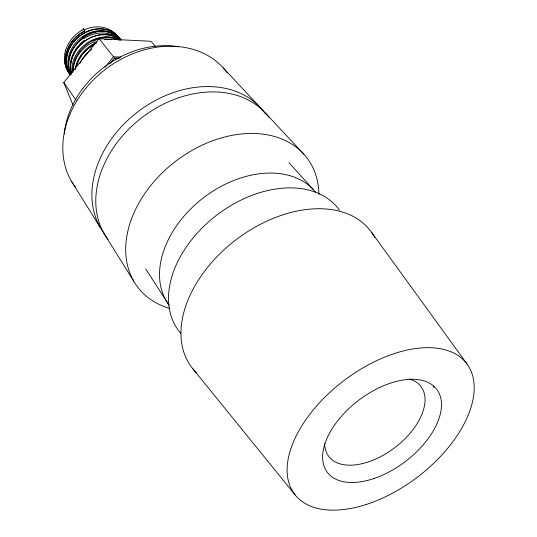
<?xml version="1.0" encoding="UTF-8"?>
<svg xmlns="http://www.w3.org/2000/svg" width="537" height="537" viewBox="0 0 537 537"><rect width="100%" height="100%" fill="white"/><g stroke="black" fill="none" stroke-linecap="round" stroke-linejoin="round"><path stroke-width="0.81" d="M65.131 63.064C64.48 49.773 72.367 36.644 84.618 31.206L84.134 29.931A30.361 25.998 -38.1 0 1 119.825 40.047A32.294 26.722 -39.3 0 0 112.199 37.469M64.863 53.539L65.689 50.042M75.348 68.837L76.12 65.749M72.441 57.123L74.019 53.613M73.005 105.044L63.775 82.53L99.13 38.698L150.964 41.282L155.347 46.35M105.037 67.179L113.482 56.794L120.912 57.103M109.709 63.883L114.468 58.03L119.429 58.238M81.08 44.195L84.081 41.591M81.208 39.174L84.369 36.878M93.498 44.558L96.479 43.067M81.906 30.166L83.571 29.3L83.443 28.508L84.698 30.569L84.134 29.931M97.526 38.657L93.881 40.074A32.361 27.219 -42 0 0 83.994 46.739A31.79 26.984 -42.1 0 0 79.879 51.109M112.22 37.415L108.655 37.053A32.294 26.897 -40.9 0 0 97.539 38.731M109.031 32.16L112.24 33.207M223.211 67.863L260.579 107.856M265.526 113.153L303.868 154.179M288.987 162.711L313.494 189.756M121.308 39.852L120.261 38.651A31.448 26.165 -38.6 0 0 112.22 33.24M84.618 31.206L83.571 29.3M192.468 368.322L295.142 494.926M99.13 38.698L113.482 56.794M114.468 58.03L115.985 59.949M371.624 232.414L467.452 364.596M63.775 82.53L76.113 100.224M120.04 39.094L119.154 37.798A30.992 25.857 -38.3 0 0 111.965 31.629M145.715 268.956L169.041 305.117A92.525 64.99 -37.5 0 1 203.12 198.039A92.525 64.99 -37.5 0 1 315.602 192.179M71.408 181.191L100.285 227.5M104.104 233.635L133.733 281.153M67.34 69.32L66.454 66.763M180.68 333.215A100.486 68.951 -37.4 0 1 216.035 215.679A100.486 68.951 -37.4 0 1 339.431 210.148M196.414 372.685A112.461 74.556 -37.4 0 1 236.401 239.468A112.461 74.556 -37.4 0 1 374.772 237.522M75.301 187.091A95.069 75.677 -37.8 0 1 106.225 68.749A95.069 75.677 -37.8 0 1 227.393 73.012M104.225 233.467A100.352 76.489 -37.6 0 1 139.244 110.729A100.352 76.489 -37.6 0 1 265.271 113.75M108.058 239.603A101.057 76.569 -37.6 0 1 142.694 117.012A101.057 76.569 -37.6 0 1 269.252 117.697M169.719 308.419A106.48 76.992 -37.5 0 1 175.72 161.207A106.48 76.992 -37.5 0 1 318.904 194.461M433.493 386.231A69.434 39.469 -37.2 0 1 433.896 387.654M409.53 379.082A57.842 32.871 -37.2 0 1 394.749 447.677A57.842 32.871 -37.2 0 1 324.69 443.582M81.953 30.273A30.361 25.897 -42.3 0 0 70.736 40.188A30.676 26.447 -42.3 0 0 65.749 50.048M64.917 53.539A30.636 26.662 -41.2 0 0 65.044 63.869L65.944 67.098A30.716 26.87 -39.3 0 0 70.018 74.207M107.42 29.73A30.421 25.434 -39.8 0 1 111.978 31.609M70.206 47.256A30.831 25.796 -40.2 0 1 107.313 29.965M70.119 47.222A31.119 26.816 -42.1 0 0 66.977 55.888L66.427 59.446A31.166 27.085 -40.8 0 0 67.662 69.703L68.911 72.824A31.139 27.179 -38.8 0 0 69.709 74.287M109.011 32.207A31.435 26.259 -40.4 0 0 98.486 31.663A30.938 25.984 -41.4 0 0 94.854 32.301M84.403 36.939A31.495 26.535 -41.8 0 1 94.861 32.354M73.509 47.907A31.576 26.897 -42.3 0 1 81.255 39.235M73.455 47.887A30.998 26.635 -42 0 0 70.797 52.955A31.542 27.159 -41.8 0 0 68.521 61.889M70.354 74.73A31.381 27.165 -41 0 1 68.702 61.883M121.114 39.731A31.3 25.957 -38.6 0 0 119.825 38.731A31.851 26.427 -39 0 0 112.293 35.173M92.592 36.825A31.636 26.32 -40.1 0 1 112.267 35.241M84.128 41.658A31.958 26.904 -41.9 0 1 92.572 36.738M74.086 53.633A31.998 27.239 -42.2 0 1 81.134 44.249M72.508 57.137A31.978 27.508 -41.6 0 0 70.414 68.011A31.461 27.206 -40.6 0 0 70.602 71.575M71.166 74.448A32.032 27.749 -40 0 1 70.636 71.569M74.965 59.594A32.348 27.521 -42.1 0 1 79.932 51.143M72.636 72.381A32.113 27.508 -41.7 0 1 75.066 59.62M93.539 44.631A32.643 27.434 -42 0 0 84.087 52.143A32.113 27.199 -42.1 0 0 81.476 55.224M76.187 65.756A32.71 27.81 -41.9 0 1 81.53 55.257M84.504 35.261A30.549 25.447 -38 0 1 120.093 39.308M69.562 72.374A30.582 25.977 -42.2 0 1 84.524 35.294M70.293 73.911A30.609 26.675 -39.1 0 1 69.642 72.394M68.561 71.099A30.549 26.3 -34.2 0 0 70.045 74.052A30.361 25.998 -38.1 0 1 64.997 63.426L66.353 67.944A30.421 26.179 -34 0 0 70.528 74.609M68.461 71.099A30.522 26.622 -39.6 0 1 83.141 33.522M83.101 33.448A30.502 25.93 -42.2 0 1 119.811 39.235M119.778 39.261A30.455 25.427 -37.7 0 1 120.093 39.805M83.55 38.771A30.663 26.219 -33.9 0 1 119.758 39.329M71.246 73.603A30.73 26.098 -42.2 0 1 84.463 40.141M70.871 74.515A30.656 26.696 -38.9 0 1 83.027 38.396M82.476 37.577A30.616 26.018 -42.2 0 1 120.785 40.194M71.246 72.649A30.77 26.736 -38.5 0 1 85.074 40.879A30.77 26.736 -38.5 0 1 119.06 39.376M72.072 71.891A30.831 25.528 -37.2 0 1 87.068 43.067A30.831 25.528 -37.2 0 1 118.778 40.06M104.641 39.718A30.945 25.554 -37.2 0 1 111.058 39.637M94.096 42.698A30.965 25.957 -41.8 0 1 96.915 41.456M75.2 69.709A31.005 26.051 -42 0 1 94.405 43.504M73.28 71.099A30.931 26.353 -34.1 0 1 93.337 42.134M93.015 41.289A30.911 25.984 -41.9 0 1 95.734 40.094M95.64 39.711A30.891 25.904 -41.7 0 1 116.583 39.402M79.818 63.487A31.119 26.091 -41.9 0 1 91.787 49.068M76.449 66.716A31.052 26.783 -39.8 0 1 93.606 45.148M66.514 66.742A30.455 25.883 -42.2 0 1 84.792 30.971M70.589 74.972A30.481 26.628 -39.2 0 1 67.44 69.273M64.218 133.961A89.471 71.602 -37.8 0 1 178.324 46.84M366.536 504.384A108.044 60.674 -37.2 0 0 467.761 365.046A108.044 60.674 -37.2 0 0 307.627 417.229A108.044 60.674 -37.2 0 0 366.536 504.384M374.094 478.46A68.662 38.503 -37.2 0 0 437.024 389.734A68.662 38.503 -37.2 0 0 335.028 424.391A68.662 38.503 -37.2 0 0 374.094 478.46"/></g></svg>
